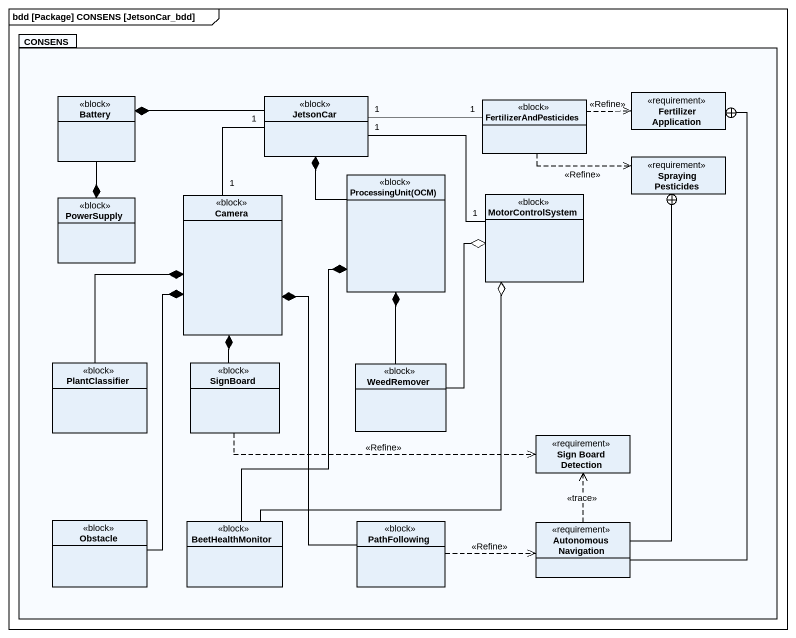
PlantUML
@startuml
mainframe bdd [Package] CONSENS [JetsonCar_bdd]
hide circle
hide empty members
package CONSENS {
  class Battery <<block>>
  class JetsonCar <<block>>
  class FertilizerAndPesticides <<block>>
  class "Fertilizer Application" as Fertilizer_Application <<requirement>>
  class "Spraying Pesticides" as Spraying_Pesticides <<requirement>>
  class PowerSupply <<block>>
  class Camera <<block>>
  class "ProcessingUnit(OCM)" as ProcessingUnit_OCM <<block>>
  class MotorControlSystem <<block>>
  class PlantClassifier <<block>>
  class SignBoard <<block>>
  class WeedRemover <<block>>
  class "Sign Board Detection" as Sign_Board_Detection <<requirement>>
  class Obstacle <<block>>
  class BeetHealthMonitor <<block>>
  class PathFollowing <<block>>
  class "Autonomous Navigation" as Autonomous_Navigation <<requirement>>
}
Battery --* PowerSupply
JetsonCar -left-* Battery
FertilizerAndPesticides "1" -left- "1" JetsonCar
FertilizerAndPesticides .right.> Fertilizer_Application : <<Refine>>
FertilizerAndPesticides .right.> Spraying_Pesticides : <<Refine>>
Camera "1" -up- "1" JetsonCar
ProcessingUnit_OCM -up-* JetsonCar
MotorControlSystem "1" -left- "1" JetsonCar
PlantClassifier -up-* Camera
SignBoard -up-* Camera
SignBoard .right.> Sign_Board_Detection : <<Refine>>
WeedRemover -up-* ProcessingUnit_OCM
WeedRemover -up-o MotorControlSystem
Obstacle -up-* Camera
BeetHealthMonitor -up-* ProcessingUnit_OCM
BeetHealthMonitor -up-o MotorControlSystem
PathFollowing -up-* Camera
PathFollowing .right.> Autonomous_Navigation : <<Refine>>
Autonomous_Navigation -up-+ Fertilizer_Application
Autonomous_Navigation -up-+ Spraying_Pesticides
Autonomous_Navigation .up.> Sign_Board_Detection : <<trace>>
@enduml
